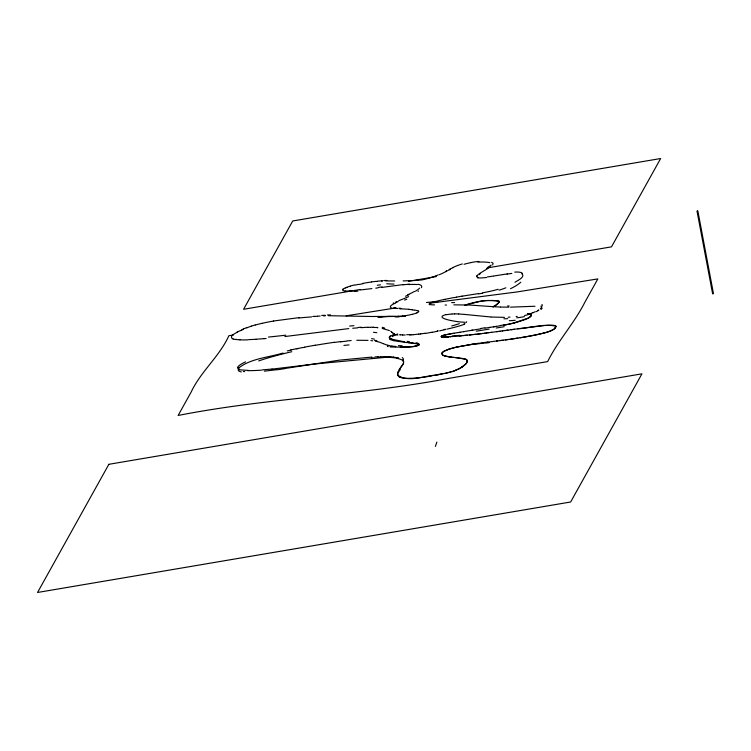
<?xml version="1.0" encoding="UTF-8"?>
<svg xmlns="http://www.w3.org/2000/svg" width="751" height="751" viewBox="0 0 751 751"><rect width="100%" height="100%" fill="white"/><g stroke="black" fill="none" stroke-linecap="round" stroke-linejoin="round"><path stroke-width="1.13" d="M555.937 326.863L555.759 326.131A42.281 5.257 -9.9 0 0 555.646 326L555.299 325.756A27.534 3.436 -10.1 0 0 554.341 325.418L553.628 325.314A20.746 2.61 -10.2 0 0 550.887 325.192L548.953 325.258A34.133 4.243 -10.1 0 0 545.198 325.53M523.71 337.18L524.001 337.133A42.985 5.285 -10.2 0 0 529.577 336.091A36.865 4.478 -10.3 0 0 536.608 334.702A31.58 3.821 -10.3 0 0 541.218 333.697L545.573 332.571A19.517 2.328 -10.3 0 0 548.249 331.782L554.022 329.295L555.947 326.741A53.903 6.703 -9.9 0 0 555.806 326.159M495.416 300.691L498.955 301.226L498.993 302.465M400.067 368.337L398.03 372.045L397.767 374.758A143.094 21.45 -9.1 0 0 397.889 375.293C408.666 382.822 424.813 375.519 436.932 374.993M467.253 361.513L466.878 362.48A111.458 15.499 -11.8 0 1 466.446 363.231M397.889 372.534L398.039 372.027M499.359 301.827A20.23 3.098 -8.6 0 0 499.368 301.752L496.486 304.756A61.084 9.359 -8.7 0 1 495.613 305.366L493.886 306.389M435.383 446.394L436.885 442.086M452.74 333.435L444.451 335.059A8.618 1.286 -7.8 0 0 442.461 335.706L442.179 335.838A10.505 1.568 -7.8 0 0 441.325 336.429L441.447 336.814A6.299 0.939 -7.9 0 0 442.283 337.011L448.741 336.833M399.185 369.661C400.612 366.732 405.85 363.343 402.696 360.011M464.756 364.911C466.784 363.662 468.755 359.907 465.226 359.119M492.665 264.99L493.078 263.366A25.759 4.731 -6.2 0 0 491.661 262.381L491.576 262.287M400.48 367.793L403.54 363.268L403.428 360.78M477.016 275.673L477.767 274.857M466.277 363.353L465.92 363.766A132.711 18.39 -12 0 1 465.329 364.376L463.085 366.244M390.041 338.081L389.553 338.879A25.797 3.755 -7.4 0 0 389.769 339.414L393.815 340.729L406.601 342.55M555.242 328.234L551.422 330.647A22.708 2.779 -10.2 0 1 549.112 331.529M345.103 290.994A19.413 2.957 -9.6 0 1 342.86 290.374A18.052 2.751 -9.9 0 1 342.897 289.37L342.935 289.304M498.523 302.935L498.683 302.794A58.343 8.928 -8.7 0 0 499.011 302.456M390.492 336.27L389.947 336.617A39.146 5.313 -3.3 0 0 389.76 336.748L389.638 336.88A32.481 4.459 -2.8 0 0 389.3 337.302M498.026 303.413L495.303 305.591M463.836 365.671L462.015 366.976M418.551 291.003L418.016 291.407M478.988 273.871L488.169 268.304M490.262 266.98L489.342 267.581M461.884 367.061L460.917 367.661M538.608 309.985L537.998 310.341M514.979 282.273C517.129 280.686 525.775 277.053 521.879 273.805M444.235 351.149L441.766 353.083L442.583 354.951M237.316 332.111C235.636 333.435 229.806 335.265 231.787 338.194A37.897 5.698 -10 0 0 233.082 338.87M458.683 368.919L459.396 368.534M392.2 336.598L393.355 335.988A135.274 18.634 -9 0 1 396.368 334.486L397.589 333.96M528.46 317.992L531.06 315.946L530.882 314.585A34.142 5.097 -9.9 0 0 528.028 313.561M393.12 303.188L393.74 302.86M458.467 369.041L452.975 371.36L444.404 373.491M447.014 271.036L442.461 273.317A34.424 5.999 -10.9 0 1 439.138 274.753M528.216 318.114L512.783 323.305A23.938 3.727 -9.5 0 1 508.925 324.179L503.564 325.183M238.724 331.398L240.217 330.665M448.403 270.341L450.516 269.327M448.891 356.781C446.901 356.556 439.175 355.307 442.714 352.078A41.343 5.52 -8.8 0 1 444.414 351.064L447.671 349.666M391.412 335.781L394.482 334.467A78.235 7.538 -7.9 0 0 397.87 335.049M241.794 329.924L243.446 329.182M535.191 311.759L534.778 311.947A26.05 4.619 -11.1 0 1 533.003 312.66M408.628 296.607L406.826 297.405M416.899 312.848L417.443 312.613A12.194 1.877 -8.9 0 0 418.711 311.684A13.227 2.037 -8.9 0 0 418.729 311.552L418.551 311.214M456.073 370.196L455.707 370.356A19.404 2.835 -10.8 0 1 453.989 371.013L452.28 371.567M406.61 297.509L403.935 298.635M395.899 301.874L396.716 301.536M464.897 305.281L464.972 305.244A23.91 3.671 -8.2 0 1 470.764 303.357A30.2 4.581 -8.3 0 1 474.285 302.493L474.735 302.409M403.174 298.945L398.725 300.71M345.319 288.009L347.009 287.389M465.066 305.206L479.776 301.376A10.796 1.643 -8.3 0 1 481.344 301.113A8.665 1.324 -8.3 0 1 482.273 300.982L485.794 300.635A14.588 2.187 -8.2 0 1 488.15 300.55L492.966 300.588M246.121 328.065L247.079 327.689M712.69 293.632L713.375 293.575M533.069 312.66L530.206 313.674M436.519 275.673L434.688 276.312M434.069 276.528L429.628 277.992A25.712 4.534 -10.7 0 1 428.821 278.245L423.545 279.588A7.266 1.286 -10.6 0 1 421.799 279.898L416.317 280.442M549.028 331.548L548.84 331.613A20.897 2.544 -10.2 0 1 544.062 333.003M448.722 349.309L449.455 349.065M251.378 326.178L250.421 326.497A48.58 8.242 -8.1 0 0 247.041 327.689M432.651 302.315L435.674 301.451A29.843 4.891 -9.2 0 1 438.002 300.898L438.697 300.7A48.195 7.979 -9.1 0 1 443.747 299.583M417.115 345.76L415.754 346.136A5.661 0.826 -7.4 0 1 413.219 346.643L409.351 347.046M498.204 289.266L497.143 289.576A63.76 27.59 -9.7 0 1 484.733 292.411L482.499 292.881M349.722 286.544L350.388 286.347M464.015 264.296L464.662 264.117A21.366 4.75 -10.4 0 1 471.252 262.568M255.293 325.014L256.41 324.714A43.305 7.519 -7.9 0 1 260.897 323.578L262.146 323.296M451.051 371.923L450.985 371.942A14.898 2.197 -10.7 0 1 448.525 372.562L445.606 373.238M514.013 322.996L515.017 322.733M543.583 333.115L537.8 334.458M355.12 285.108L358.405 284.338M474.876 302.381L475.007 302.353A23.534 3.558 -8.3 0 1 477.326 301.855L482.283 300.991A8.139 1.239 -8.3 0 1 484.573 300.719L486.657 300.578M287.286 350.924L291.153 350.06M283.061 353.036C268.238 357.56 250.261 358.462 238.076 368.488L240.292 369.868L248.497 370.431M456.73 347.122L471.102 344.484M443.719 299.574L445.061 299.292M434.134 375.5L444.695 373.425M438.105 330.769L437.279 330.947M296.279 348.98L297.715 348.68M461.227 346.192L457.847 346.878A20.446 2.61 -9.1 0 0 453.829 347.835A22.671 2.948 -9 0 0 449.558 349.055M438.462 374.693L437.833 374.815M362.658 283.437L364.864 283.024A15.78 1.859 -9.2 0 1 369.37 282.292L371.614 281.982M445.765 314.641C431.741 318.462 461.114 322.526 463.611 322.141M303.254 347.591L304.737 347.309M505.104 324.892L508.596 324.216A24.407 3.746 -9.6 0 0 513.928 322.977M697.444 210.984L697.397 211.115M273.439 321.034L299.452 317.579M456.589 297.105L458.27 296.823A105.384 18.381 -9.1 0 1 462.184 296.091M360.076 289.51L243.587 309.281L292.73 220.972L660.645 158.527L611.502 246.844L488.094 267.788M408.516 281.296L436.2 276.593M233.486 334.937L228.886 335.716C219.405 356.594 200.902 371.304 191.176 392.013L178.128 415.472C268.004 397.767 359.982 395.477 449.924 378.175L547.657 361.588C558.021 340.569 574.271 323.268 584.804 302.353L597.852 278.893L517.251 291.923L430.379 303.122M451.614 333.632L454.045 333.228M429.76 376.251L432.144 375.857M478.556 293.566L462.203 296.176M346.155 315.833L395.683 307.929M467.178 345.122L468.389 344.916M523.128 337.283L510.699 339.18M459.884 332.271L464.071 331.585M471.243 330.393L480.912 328.807M463.667 331.642L472.773 330.14M500.382 325.718L495.669 326.488M520.143 337.772L529.755 336.101A35.457 4.356 -10.3 0 0 537.866 334.477M453.67 333.284L458.664 332.468M457.997 332.58L459.969 332.261M285.502 368.394L339.452 360.151L371.97 357.072M484.996 328.149L490.112 327.352M405.596 315.645L407.859 315.26A12.082 1.793 -9.4 0 0 410.562 314.697A13.687 2.018 -9.4 0 0 412.092 314.34M495.472 326.525L493.369 326.845M495.078 326.572L496.364 326.385M503.029 274.556L493.811 276.011M489.173 327.502L494.571 326.666M472.933 344.193L474.444 343.967M493.313 276.086L492.074 276.265A75.738 16.991 -15.8 0 1 489.624 276.621L487.474 276.894M517.899 338.119L508.803 339.433M478.077 343.432L486.244 342.315M334.167 342.456L340.907 341.564M507.394 273.918L505.245 274.218A67.365 10.157 -13.6 0 0 503.104 274.519M420.729 333.913L418.579 334.204M518.65 328.675L505.01 330.553M511.046 329.727L514.388 329.267M502.212 330.928L502.795 330.853M519.41 328.572L533.745 326.723M507.995 330.14L499.894 331.238M517.721 328.807C530.206 328.159 543.564 323.381 555.796 326.187M276.34 369.764L264.371 371.163M509.14 339.396L502.963 340.212M497.744 331.538L500.166 331.21M507.113 339.659L508.239 339.508M517.223 316.387L516.172 316.518M497.275 331.595L491.126 332.393M496.533 331.698L498.439 331.435M506.55 339.734L505.432 339.884M381.799 287.417L401.973 284.751A33.1 4.966 -8.8 0 1 402.78 284.676M491.689 332.327L488.056 332.796M487.399 342.165L487.981 342.099M486.038 342.353L500.955 340.466M499.903 340.597L502.072 340.316M501.433 340.41L503.189 340.175M485.878 333.069L488.206 332.768M496.495 341.02L497.613 340.879M481.804 333.566L484.705 333.209M484.423 333.247L486.845 332.946M359.87 290.017L371.914 288.6M377.969 287.896L375.772 288.149M482.33 333.5L480.058 333.773M481.438 333.613L477.739 334.045M284.864 336.542L348.764 328.6M479.664 333.82L473.149 334.561M475.439 334.308L476.012 334.242M474.294 334.439L474.867 334.373M355.514 290.534L353.411 290.75M472.003 334.683L473.412 334.533M539.528 326.056L540.448 325.962M470.586 334.843L472.295 334.655M402.789 284.667L403.587 284.582M469.441 334.955L470.013 334.899M471.177 334.777L459.021 335.979M402.771 316.002L398.64 316.321M467.46 335.162L464.071 335.5M511.3 273.458L511.816 273.402M272.078 369.051L262.24 369.886M375.875 281.494L376.899 281.4M462.945 335.613L463.508 335.556M477.843 261.564L478.922 261.47M461.264 335.772L461.818 335.716M460.701 335.819L448.535 336.842M712.755 293.707L713.356 293.51M347.234 340.879L351.186 340.56M264.014 338.692L266.126 338.504M352.707 328.253L357.786 327.858M413.67 334.73L412.778 334.805A25.816 3.192 -10 0 1 412.158 334.833M450.187 336.72L450.853 336.664M510.013 317.1L508.164 317.222M312.745 316.471L314.265 316.368M384.906 316.593L392.689 316.462M360.874 327.652L361.428 327.624A40.479 5.905 -6 0 1 362.301 327.549M255.866 339.283L254.645 339.349A56.015 7.228 -7.6 0 1 250.149 339.565L249.013 339.602M317.729 316.162L320.142 316.03M362.254 327.577L364.413 327.464M381.658 281.052L382.531 281.005M409.586 284.113L408.985 284.15A26.247 4.44 -9.3 0 0 408.093 284.216M415.237 280.498L403.099 280.912M375.012 356.913L378.025 356.791M397.701 316.368L371.736 316.49M323.446 315.88L325.286 315.805M445.305 337.03L444.77 337.049A10.927 1.643 -8 0 1 443.55 337.068L443.447 337.068A7.36 1.098 -7.8 0 1 441.259 336.758M405.887 347.215L390.238 347M534.994 306.248L510.511 307.15M356.763 340.278L368.056 340.381M328.45 315.711L371.52 316.49M445.118 305.066L446.451 305.028M504.494 317.363L491.182 317.025M387.798 316.443L391.121 316.424M401.916 316.471L405.521 316.396M381.001 356.697L385.132 356.641M401.597 316.471L398.152 316.528M367.906 327.342L370.384 327.323M385.639 280.902L394.679 280.977M453.839 304.859L469.563 305.028L492.834 306.652M405.887 346.924L412.449 346.596A5.116 0.807 -6.4 0 0 412.956 346.54L417.594 345.526A10.721 1.596 -6.7 0 0 417.969 345.394L418.072 345.347A9.96 1.474 -6.8 0 0 419.283 344.409L414.026 343.291M508.906 307.168L500.419 307.046M405.221 346.924L400.302 346.859M454.674 313.852L458.683 313.965M395.786 316.518L395.89 316.528A49.97 6.947 -8.5 0 0 398.34 316.471M395.693 316.518L394.181 316.49M405.24 335.03L402.564 334.955M395.401 316.518L393.045 316.462M392.275 316.443L393.083 316.462M492.74 300.578L495.087 300.672M493.05 300.588L493.745 300.616M500.138 307.037L492.909 306.661M240.273 339.63L239.409 339.602M373.2 327.398L375.153 327.502M493.942 300.616L496.214 300.747A24.567 3.727 -8.4 0 1 497.19 300.851A20.728 3.154 -8.4 0 1 497.425 300.879M458.786 313.974L465.46 314.5M400.968 308.83L409.257 309.281M400.63 308.811L399.645 308.755M400.536 334.852L399.429 334.768M390.257 356.791L390.802 356.828A26.116 3.389 -3.7 0 1 393.374 357.082M490.854 317.006L465.564 314.509M394.932 346.577L395.824 346.643M370.863 340.588L372.74 340.785M412.205 343.113L408.863 342.794M244.732 371.632L243.362 371.482M397.439 308.567L396.566 308.473M377.133 327.671L377.734 327.736M454.918 357.523L456.43 357.673M454.665 357.504L448.957 356.791M454.411 357.467L462.766 358.499M456.739 357.711L465.911 359.391M453.538 357.382L452.75 357.298M236.434 339.377L235.748 339.302M464.325 322.217L464.85 322.292M413.857 343.113L408.319 342.418M393.402 357.082L398.612 358.105M411.764 309.543L412.534 309.647M408.234 342.409L407.427 342.287M449.999 356.95L444.423 355.767M497.537 300.888L497.613 300.898A18.277 2.788 -8.5 0 1 498.035 300.973L498.467 301.067A13.593 2.084 -8.5 0 1 499.18 301.386A15.518 2.375 -8.6 0 1 499.359 301.686M415.998 343.423L416.711 343.536M375.293 341.151L377.218 341.545M404.423 341.789L397.288 340.372M391.093 346.08L389.074 345.657M394.237 308.107L393.562 307.957M414.655 310.022L417.631 310.764M397.213 340.353L393.806 339.593M387.394 346.483L388.192 346.652M382.25 328.45L389.403 330.553M417.659 343.723L418.56 343.967A13.997 2.065 -6.8 0 1 419.283 344.409L419.114 344.869A9.951 1.455 -7.5 0 1 417.096 345.76M398.443 358.218L389.215 357.241A19.733 2.751 -6.9 0 0 386.183 357.307L315.157 363.953L281.644 367.971A46.28 5.004 -8.1 0 1 271.993 369.088M432.323 302.315A12.11 1.943 -8.6 0 0 429.938 304.746L429.976 304.803M387.582 345.253L383.677 343.827M392.05 339.123L391.036 338.785M391.093 338.804L391.14 338.823A35.992 4.872 -1.6 0 1 389.919 338.25M383.292 343.667L380.119 342.4A69.308 12.129 -6.5 0 0 377.124 341.564M399.898 377.171L400.302 377.331A43.999 6.684 -9.8 0 0 402.123 377.875M390.727 331.219L391.797 332.139M392.923 333.322L391.862 332.214M697.848 210.965L713.45 293.528M697.012 211.125L712.615 293.688M237.476 367.727A83.999 11.763 -9 0 1 245.568 361.879M258.71 360.902A84.187 11.03 -10.5 0 1 291.82 351.703M290.665 349.966A67.703 9.087 -9.7 0 1 295.885 348.849M297.415 348.586A62.361 7.651 -9.8 0 1 303.057 347.469M304.502 347.14A67.214 7.641 -9.9 0 1 315.298 345.207M315.27 345.3A74.556 7.576 -9.9 0 1 334.505 342.278M340.428 341.836A49.613 7.472 -11 0 1 346.652 341.142M343.92 345.413A87.154 19.592 -14.1 0 1 349.074 344.925M371.595 338.692A75.457 20.493 -14.6 0 1 374.289 339.048M374.496 340.297A48.43 9.528 -8.6 0 1 376.889 340.747M389.318 345.62A50.749 8.374 -3.9 0 1 387.807 345.225M395.495 346.427A29.233 5.022 -4.6 0 1 391.628 345.967M402.067 345.723A44.562 9.106 -6.7 0 1 398.443 345.629M417.19 343.46A37.297 5.276 -5.6 0 1 418.091 343.658M415.904 342.813A64.379 8.364 -4.3 0 1 417.894 343.16M409.379 341.649A128.121 26.585 -10.5 0 1 407.155 341.339M393.374 339.64A66.276 9.143 -1.9 0 1 391.665 339.161M390.098 338.241A26.576 3.633 -1.9 0 1 389.271 337.302M389.863 336.298A57.855 7.613 -4.3 0 1 390.651 335.81M393.167 334.646A133.124 12.307 -10.1 0 1 394.538 334.092M377.96 317.251A25.703 4.131 -10.1 0 1 384.953 316.575M399.063 316.828A59.883 8.317 -8.5 0 1 395.279 316.828M486.779 300.531A23.863 3.624 -8.3 0 1 491.013 300.522M491.342 300.428A62.662 9.35 -8.2 0 1 493.107 300.475M495.247 305.601A44.262 6.797 -8.7 0 1 492.919 306.812M527.399 313.552A33.908 5.004 -9.6 0 1 528.648 313.749A35.194 5.229 -9.7 0 1 530.647 314.453A37.55 5.586 -9.8 0 1 524.977 319.607M524.94 319.55A34.555 5.182 -9.7 0 1 520.462 321.137A28.913 4.375 -9.6 0 1 514.933 322.723M504.944 324.714A45.886 7.472 -9.4 0 1 500.354 325.512M480.631 328.497A117.55 9.303 -9 0 1 484.874 327.811M450.957 333.782A26.876 3.755 -8 0 0 448.779 334.167L446.986 334.477A10.852 1.596 -7.9 0 0 444.921 334.955M441.457 336.298A9.416 1.399 -7.9 0 1 444.874 334.946M441.316 336.748A9.679 1.436 -7.8 0 1 441.363 336.382M533.886 326.835A77.672 8.843 -9.8 0 1 538.692 326.281M540.251 326.047A52.176 6.308 -10 0 1 544.071 325.671M485.446 343.113A133.518 9.744 -8.7 0 1 489.23 342.625M473.956 344.456A65.44 6.092 -9.1 0 1 484.479 342.982M468.408 344.981A46.018 4.947 -9.3 0 1 472.895 344.268M461.367 346.239A34.217 3.924 -9.3 0 1 467.216 345.197M444.357 351.139A32.819 4.356 -8.9 0 1 448.798 349.299M451.604 357.11A158.273 21.741 -10.6 0 1 450.121 356.922M463.461 358.668A68.416 9.453 -10.8 0 1 465.179 359.128M464.597 364.939A115.635 16.137 -11.7 0 1 463.649 365.709M462.973 366.263A99.733 14.053 -11.4 0 1 461.752 367.079M460.804 367.68A93.321 13.274 -11.2 0 1 459.274 368.553M458.41 368.957A48.993 7.05 -11 0 1 455.838 370.205M442.733 373.651A61.591 9.866 -10.5 0 1 438.368 374.524M429.741 376.289A35.475 5.773 -10.5 0 1 423.545 377.209M422.691 377.312A30.143 4.835 -10.5 0 1 416.852 377.941M416.157 378.016A35.015 5.586 -10.4 0 1 410.44 378.307M410.337 378.335A37.963 5.98 -10.3 0 1 406.16 378.297M405.559 378.288A37.681 5.811 -10.1 0 1 402.433 377.95M399.616 377.227A68.951 10.392 -9.6 0 1 398.096 375.725L397.73 374.514A225.262 33.804 -8.3 0 1 397.72 372.562M398.753 371.914A298.926 45.079 -7.7 0 1 400.274 369.539M402.283 357.57A81.502 11.838 -7.1 0 1 402.789 360.846M384.991 356.687A20.784 2.732 -3.8 0 1 390.088 356.828M377.725 357.007A39.24 5.539 -4.1 0 1 380.597 356.913M371.416 358.086A77.747 14.748 -4.7 0 1 374.28 357.927M285.436 368.534A50.627 6.271 -9.9 0 1 276.95 369.821M241.353 371.952A43.999 6.843 -9.8 0 1 238.255 370.431M238.921 370.309A39.531 5.651 -7.8 0 1 238.245 369.351L238.236 369.135A53.997 7.726 -8 0 1 238.874 367.859M261.404 370.168A57.583 6.881 -8.6 0 1 247.605 370.647M397.27 358.424A80.141 11.209 -6.9 0 1 402.142 360.095M462.175 366.957A93.612 13.33 -11.2 0 1 458.673 369.013M466.24 359.325A72.068 10.073 -11.5 0 1 467.047 361.55M444.31 355.796A91.406 12.26 -10 0 1 442.883 355.185M447.577 349.675A24.464 3.257 -8.9 0 1 456.486 347.103M471.14 344.362A51.321 5.52 -9.3 0 1 478.256 343.301M555.533 327.192A97.912 12.129 -9.4 0 1 554.651 328.281M459.678 335.34A245.521 61.169 -10.6 0 1 452.111 335.997M448.347 336.946A25.112 4.018 -8.3 0 1 445.08 337.133M476.294 331.191A127.754 7.961 -9 0 1 489.108 329.126M504.203 326.685A74.865 15.818 -9.4 0 1 496.204 327.999M494.055 306.38A52.974 8.261 -8.5 0 1 493.144 306.821M378.429 317.251A25.59 4.027 -10 0 1 387.647 316.5M409.07 342.747A108.679 16.513 -7.6 0 1 406.807 342.503M411.473 343.263A124.075 16.973 -6.3 0 1 413.303 343.442M409.511 346.962A23.328 3.548 -7.5 0 1 406.113 347.131M235.119 339.452A41.699 6.13 -9.3 0 1 233.063 339.011M238.799 339.752A45.248 6.346 -8.5 0 1 235.889 339.499M248.215 339.856A49.575 6.665 -8 0 1 239.447 339.837M264.145 338.626A60.822 7.895 -7.7 0 1 256.025 339.217M285.755 335.171A103.798 13.368 -7.7 0 1 268.492 337.049M349.647 326.047A113.448 34.809 -8 0 1 353.881 325.681M358.265 327.445A53.79 8.862 -6.3 0 1 361.484 327.229M364.535 327.408A25.046 3.389 -5.8 0 1 368.065 327.295M370.994 327.183A26.088 3.295 -5.4 0 1 373.801 327.276M375.8 327.408A39.136 4.281 -4.3 0 1 377.725 327.586M382.221 327.295A58.522 5.999 -3.7 0 1 384.756 328.262M373.444 332.299A200.207 16.71 -4 0 1 376.786 332.684M394.181 333.575A101.892 9.857 -7.7 0 1 393.402 333.247M394.81 334.27A72.124 7.106 -8.4 0 1 393.759 333.923M402.714 334.927A89.191 8.205 -7.2 0 1 400.809 334.833M410.919 334.589A45.332 5.032 -9.1 0 1 406.657 334.693M411.632 334.843A30.171 3.595 -9.8 0 1 409.595 334.937M418.833 334.073A22.887 2.957 -10.3 0 1 414.026 334.599M425.169 333.228A29.815 4.121 -10.5 0 1 420.738 333.913M432.078 332.205A36.93 5.05 -10.5 0 1 424.991 333.482M437.871 331.163A41.925 5.126 -10.5 0 1 432.172 332.317M445.23 329.595A42.751 4.093 -10.8 0 1 439.635 330.834M445.446 329.229A40.61 3.182 -11.1 0 1 444.113 329.529M446.845 329.173A32.18 2.253 -11.3 0 0 462.1 325.099A37.381 2.065 -12 0 0 464.381 324.141M465.01 323.7A45.745 2.347 -12.5 0 1 463.658 324.282M459.34 323.662A64.398 3.295 -12.5 0 1 451.736 325.972M466.089 322.113A91.153 4.609 -7.9 0 1 465.967 322.367M466.587 321.907A123.971 4.947 -4.4 0 1 466.671 322.038M446.225 314.725A12.589 2.309 -2.2 0 1 451.867 314.049M452.149 313.984A11.866 2.544 -1.4 0 1 454.637 313.927M507.676 318.659A86.046 51.622 -17.5 0 1 503.921 318.771M515.224 320.264A62.023 32.988 -15.1 0 1 509.281 320.724M524.442 316.603A24.652 8.008 -11.2 0 1 516.716 317.842M531.051 313.749A13.283 2.76 -10.8 0 1 524.602 315.504M538.824 310.247A41.174 7.322 -11 0 1 536.186 311.684M542.109 308.154A36.095 5.379 -14.1 0 1 540.964 309.515M541.565 307.394A28.82 3.868 -16.3 0 1 540.382 308.567M540.823 306.201A24.576 3.351 -15.3 0 1 541.555 307.29M541.903 304.568A35.776 4.534 -12.7 0 1 541.875 306.042M509.159 305.976A81.718 21.112 4.8 0 1 507.62 305.986M426.455 302.493A57.123 6.618 0.6 0 1 438.312 301.573M454.59 302.559A35.569 0.648 -1.9 0 1 451.642 302.644M434.576 304.878A15.161 2.14 -6.6 0 1 430.67 304.671M445.146 299.32A54.494 9.106 -9.1 0 1 450.281 298.307L451.595 297.997A69.176 11.828 -9.1 0 1 456.646 297.208M482.574 293.219A134.307 58.381 -9.8 0 1 478.612 293.904M505.845 287.802A40.056 16.494 -10.1 0 1 499.105 290.158M520.8 282.198A37.278 12.823 -11.9 0 1 510.473 288.694M514.726 272.106A36.574 6.402 -17 0 1 522.424 273.636M507.094 274.068A32.058 4.628 -13.3 0 1 510.971 273.589M486.629 277.457A29.937 6.628 -15.6 0 1 477.458 277.87M478.321 277.466A14.269 2.647 -13.3 0 1 476.763 276.575M476.763 276.499A21.657 3.877 -11.8 0 1 477.167 275.645M478.791 274.753A57.367 10.739 -9.2 0 1 480.227 273.768M487.69 267.778A126.759 19.864 -10.7 0 1 486.423 268.501M491.163 265.122A65.515 11.387 -8.1 0 1 487.962 267.121M477.861 262.108A23.779 4.459 -7.1 0 1 489.83 262.653M471.224 262.512A16.588 3.689 -10.5 0 1 477.927 261.498M452.9 267.534A29.721 6.449 -10.5 0 1 462.278 263.939M449.117 269.496A49.322 7.97 -12.9 0 1 453.182 267.619M445.85 271.242A100.981 13.884 -14.7 0 1 447.192 270.548M438.115 274.969A48.383 8.674 -10.7 0 1 436.162 275.673M416.448 280.386A34.283 6.215 -10.7 0 1 415.369 280.442M394.031 284.085A90.552 16.231 -10.2 0 1 386.756 283.747M383.733 280.536A49.594 8.505 -11.4 0 1 386.831 280.47M377.377 281.184A34.199 5.079 -10.1 0 1 382.203 280.855M371.764 281.878A23.29 3.032 -9.4 0 1 376.11 281.39M359.231 284.46A28.04 3.868 -9 0 1 363.231 283.634M349.684 286.234A49.669 10.749 -6.8 0 1 354.491 284.958M346.455 287.38A27.787 5.004 -8.3 0 1 349.187 286.497M342.832 289.313A15.752 2.441 -9.8 0 1 345.103 288.018M349.609 291.012A18.033 2.76 -9.5 0 1 345.291 290.947M353.317 290.806A18.137 2.891 -10 0 1 349.346 291.116M356.387 290.524A37.757 5.032 -9.3 0 1 355.298 290.646M357.983 291.088A55.705 6.618 -9 0 1 354.603 291.482M380.485 284.864A134.251 11.894 -7.7 0 1 377.312 285.239M382.09 286.929A81.756 13.659 -8.7 0 1 378.373 287.398M403.334 284.751A27.205 4.234 -8.9 0 1 407.784 284.366M408.657 284.563A26.52 4.609 -9.5 0 1 417.002 284.545M417.847 284.3A23.422 4.562 -10.8 0 1 418.354 284.376L418.701 284.432A24.248 4.75 -11 0 1 420.166 284.901L420.532 285.051A31.11 6.139 -11.2 0 1 421.527 285.99L421.715 286.535A48.083 9.463 -10.7 0 1 421.442 287.624M419.687 288.112A65.759 13.049 -9.7 0 1 415.416 291.21M414.561 291.369A101.77 22.352 -5.3 0 1 407.624 294.805M408.91 294.73A148.895 36.001 -2.4 0 1 405.484 296.241M404.582 300.062A94.354 7.97 -14.6 0 1 406.779 299.255M395.739 302.606A54.203 6.609 -11.2 0 1 398.152 301.62M392.041 308.248A43.107 6.121 -8.7 0 1 395.693 303M397.157 308.314A48.59 7.951 -9.4 0 1 394.754 307.976M400.94 308.323A70.969 12.504 -10.8 0 1 398.678 308.182M408.779 309.412A58.616 8.937 -9.4 0 1 411.332 309.647M411.933 309.806A85.07 13.434 -10 0 1 414.111 310.163M417.791 310.764A27.308 4.253 -9.4 0 1 418.626 311.205M416.993 312.848A13.753 2.093 -9.2 0 1 412.177 314.35M405.596 315.636A9.613 1.483 -9.4 0 1 404.742 315.758A11.368 1.774 -9.4 0 1 402.799 315.983M398.65 316.227A37.85 6.787 -10.2 0 1 397.927 316.265M327.342 314.969A117.259 20.587 -9.7 0 1 330.543 314.894M321.728 315.439A95.959 14.194 -8.5 0 1 325.089 315.298M313.993 316.471A80.826 9.65 -7.4 0 1 317.448 316.255M298.767 317.992A74.171 9.247 -7.6 0 1 311.637 316.913M273.486 321.062A45.426 7.548 -8.1 0 0 268.398 322.01L267.018 322.245A44.788 7.641 -8 0 0 262.268 323.315M251.219 326.178A40.15 6.89 -8 0 1 255.143 325.005M242.836 329.21A73.936 12.354 -8.3 0 1 245.455 328.084M240.442 330.656A154.274 24.53 -9.1 0 1 242.019 329.914M237.109 332.13A117.278 18.249 -9.4 0 1 238.508 331.416M108.867 464.306L37.55 592.473L570.638 501.997L641.955 373.829L108.867 464.306"/></g></svg>
